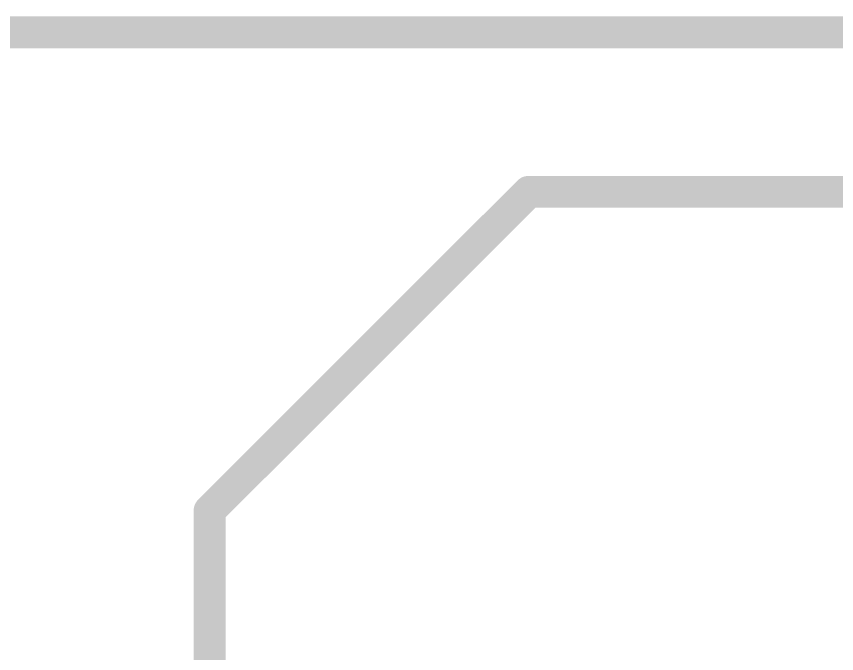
# Model space of a CAD drawing. Extents: x -4.1 to 20.4, y -14 to 28.1.
# Drawn here: x 7.35 to 13.88, y 22.99 to 28.07 of the extents above; entities that cross this region are included whole.
import ezdxf

# ---------------------------------------------------------------- set-up
doc = ezdxf.new("R2010")
doc.units = 0
for name, color, linetype in [('1', 12, 'CONTINUOUS'), ('16', 132, 'CONTINUOUS'), ('20', 53, 'CONTINUOUS')]:
    doc.layers.add(name, color=color, linetype=linetype)

msp = doc.modelspace()

# ---------------------------------------------------------------- linework, layer by layer
at = {"layer": '1', "const_width": 0.254}
for points in [[(0, 27.94), (20.32, 27.94)], [(11.43, 26.67), (8.89, 24.13)], [(19.05, 26.67), (11.43, 26.67)], [(8.89, 24.13), (8.89, 21.72)]]:
    msp.add_lwpolyline(points, dxfattribs=at)
at = {"layer": '1', "const_width": 0.127}
for points in [[(11.43, 26.7335, 1), (11.43, 26.6065)], [(11.4749, 26.6251, 1), (11.3851, 26.7149)], [(8.9535, 24.13, 1), (8.8265, 24.13)], [(8.8451, 24.1749, 1), (8.9349, 24.0851)]]:
    msp.add_lwpolyline(points, format="xyb", dxfattribs=at)
at = {"layer": '16', "const_width": 0.254}
msp.add_lwpolyline([(0, 27.94), (20.32, 27.94)], dxfattribs=at)
at = {"layer": '20', "const_width": 0.254}
msp.add_lwpolyline([(0, 27.94), (20.32, 27.94)], dxfattribs=at)

doc.saveas('drawing.dxf')
